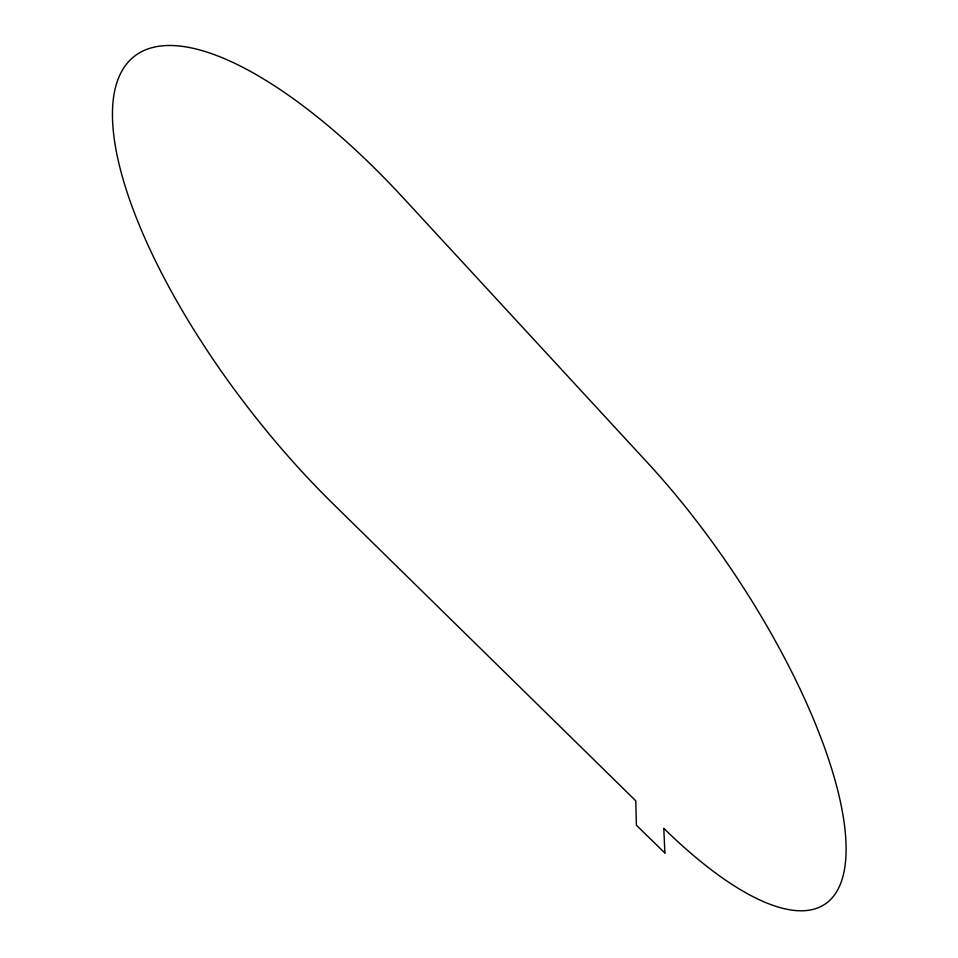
<?xml version="1.0" encoding="UTF-8"?>
<svg xmlns="http://www.w3.org/2000/svg" width="958" height="958" viewBox="0 0 958 958"><rect width="100%" height="100%" fill="white"/><g stroke="black" fill="none" stroke-linecap="round" stroke-linejoin="round"><path stroke-width="1.44" d="M664.876 852.991L636.387 825.245L635.777 800.84L333.288 504.028A354.364 127.366 51.9 0 1 114.984 89.513A354.364 127.366 51.9 0 1 403.569 198.222L647.788 463.013A326.019 108.338 56.2 0 1 845.938 842.07A326.019 108.338 56.2 0 1 663.798 828.335L664.876 852.991"/></g></svg>
